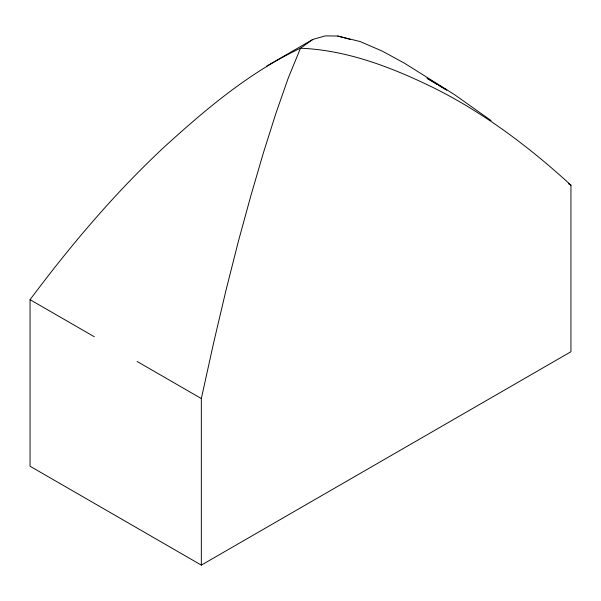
<?xml version="1.0" encoding="UTF-8"?>
<svg xmlns="http://www.w3.org/2000/svg" width="601" height="601" viewBox="0 0 601 601"><rect width="100%" height="100%" fill="white"/><g stroke="black" fill="none" stroke-linecap="round" stroke-linejoin="round"><path stroke-width="0.9" d="M30.058 299.666L30.05 466.233L201.335 565.12L570.95 351.728L570.942 185.168C530.029 147.673 485.39 113.889 435.725 88.828C393.347 67.988 348.212 50.199 300.5 48.208C249.761 72.112 206.504 108.623 165.275 146.073C115.182 192.598 70.918 244.953 30.058 299.666L94.289 336.748M491.137 120.621L454.326 94.5L404.465 63.203L382.213 51.093L359.961 41.484L337.687 36.03L325.291 35.88L312.896 39.396L300.5 48.208L288.104 78.446L275.709 113.957L263.313 153.135L250.925 195.52L238.522 240.798L226.126 289.735L213.731 342.375L201.335 398.553L201.335 565.12M266.679 66.08L312.896 39.396M337.687 36.03L350.075 39.381M426.965 78.183L446.723 90.075L438.79 85.334M568.561 183.793L570.942 185.168M137.111 361.471L201.335 398.553M427.687 78.701L430.068 80.121M431.653 81.075L437.205 84.388"/></g></svg>
